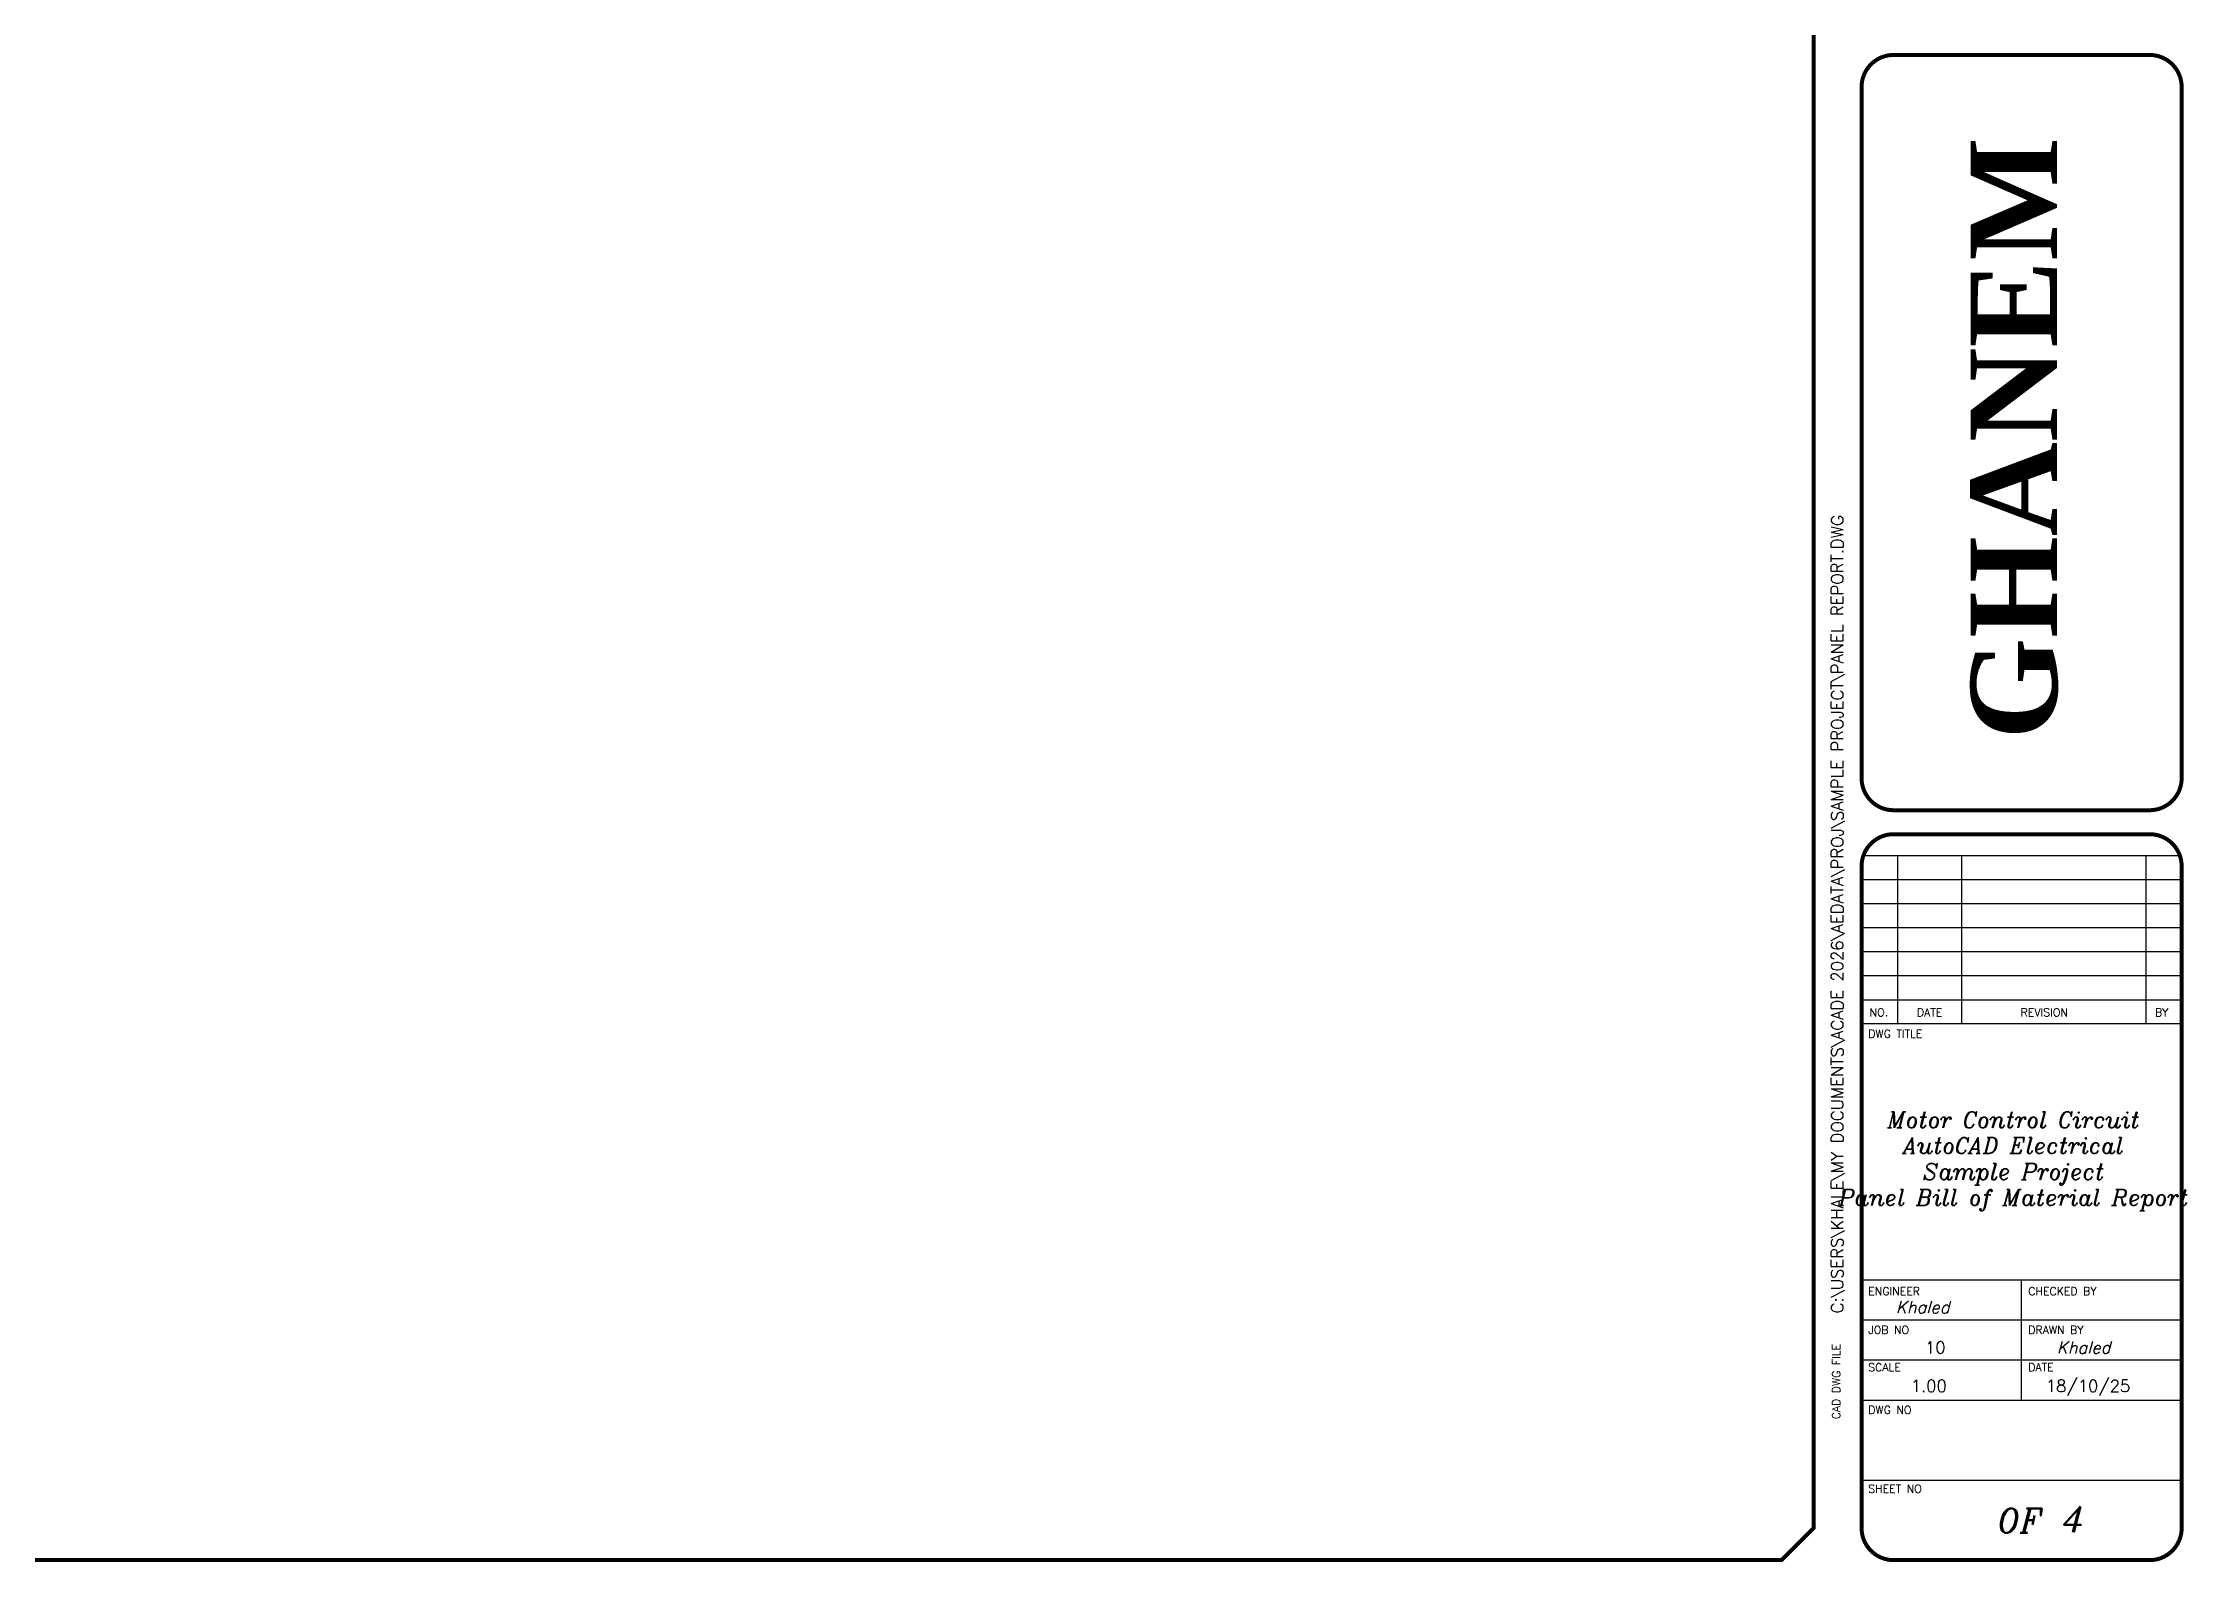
# Model space of a CAD drawing. Header units: inches. Extents: x 0 to 33.5, y 0 to 22.4.
# Drawn here: x 16.76 to 33.51, y 0.02 to 11.88 of the extents above; entities that cross this region are included whole.
import ezdxf
from ezdxf.enums import TextEntityAlignment as Align

# ---------------------------------------------------------------- set-up
doc = ezdxf.new("R2010")
doc.units = ezdxf.units.IN
doc.header["$MEASUREMENT"] = 0
doc.layers.add('TITLE', color=7, linetype='Continuous')
doc.styles.add('ITALIC', font='ITALIC')
doc.styles.add('SIMPLEX', font='SIMPLEX')
doc.styles.get("Standard").update_dxf_attribs({"font": 'arial.ttf'})

# ---------------------------------------------------------------- blocks, each defined once
blk = doc.blocks.new('LOGO')
at = {"insert": (-12.12, 64.52), "char_height": 30, "width": 198.5373, "attachment_point": 1}
blk.add_mtext('{\\fTimes New Roman|b1|i0|c0|p18;GHANEM}', dxfattribs=at)
blk = doc.blocks.new('Drawing01')
at = {"layer": 'TITLE'}
for p, q in [((30.969, 5.531), (33.469, 5.531)), ((31.25, 5.531), (31.25, 4.219)), ((31.75, 5.531), (31.75, 4.219)), ((33.188, 5.531), (33.188, 4.219)), ((30.969, 5.344), (33.469, 5.344)), ((30.969, 5.156), (33.469, 5.156)), ((30.969, 4.969), (33.469, 4.969)), ((30.969, 4.781), (33.469, 4.781)), ((30.969, 4.594), (33.469, 4.594)), ((30.969, 4.406), (33.469, 4.406)), ((30.969, 4.219), (33.469, 4.219)), ((30.594, 0.281), (30.594, 2.214)), ((30.969, 2.219), (33.469, 2.219)), ((32.219, 1.281), (32.219, 2.219)), ((30.969, 1.906), (33.469, 1.906)), ((30.969, 1.594), (33.469, 1.594)), ((30.969, 1.281), (33.469, 1.281)), ((30.969, 0.656), (33.469, 0.656))]:
    blk.add_line(p, q, dxfattribs=at)
at = {"layer": 'TITLE', "const_width": 0.0312}
blk.add_lwpolyline([(30.594, 0.281), (30.594, 22.177), (30.344, 22.427), (0.281, 22.427), (0.031, 22.177), (0.031, 0.281), (0.281, 0.031), (30.344, 0.031)], close=True, dxfattribs=at)
for points in [[(31.219, 11.781, 0.414214), (30.969, 11.531, 0.414214)], [(33.469, 11.531, 0.414214), (33.219, 11.781, 0.414214)], [(30.969, 6.135, 0.414214), (31.219, 5.885, 0.414214)], [(33.219, 5.885, 0.414214), (33.469, 6.135, 0.414214)], [(31.219, 5.698, 0.414214), (30.969, 5.448, 0.414214)], [(33.469, 5.448, 0.414214), (33.219, 5.698, 0.414214)], [(30.969, 0.281, 0.414214), (31.219, 0.031, 0.414214)], [(33.219, 0.031, 0.414214), (33.469, 0.281, 0.414214)]]:
    blk.add_lwpolyline(points, format="xyb", dxfattribs=at)
for points in [[(31.219, 11.781), (33.219, 11.781)], [(31.219, 5.885), (33.219, 5.885)], [(31.219, 5.698), (33.219, 5.698)], [(30.969, 5.448), (30.969, 0.281)], [(33.469, 5.448), (33.469, 0.281)], [(31.219, 0.031), (33.219, 0.031)]]:
    blk.add_lwpolyline(points, dxfattribs=at)
at = {"layer": 'TITLE', "color": 7, "const_width": 0.0312}
for points in [[(30.969, 11.531), (30.969, 6.135)], [(33.469, 11.531), (33.469, 6.135)]]:
    blk.add_lwpolyline(points, dxfattribs=at)
at = {"xscale": 0.02250000000000085, "yscale": 0.02250000000000085, "zscale": 0.02250000000000085, "rotation": 90}
blk.add_blockref('LOGO', (33.273, 6.71), dxfattribs=at)
at = {"layer": 'TITLE', "color": 1}
for s, height, style, p in [('NO.', 0.0625, 'SIMPLEX', (31.104, 4.307)), ('DATE', 0.0625, 'SIMPLEX', (31.5, 4.307)), ('REVISION', 0.0625, 'SIMPLEX', (32.396, 4.307)), ('BY', 0.0625, 'SIMPLEX', (33.313, 4.307)), ('OF', 0.1875, 'ITALIC', (32.208, 0.339))]:
    blk.add_text(s, height=height, dxfattribs=dict(at, style=style)).set_placement(p, align=Align.MIDDLE)
at = {"layer": 'TITLE', "color": 1, "style": 'SIMPLEX'}
for s, p in [('DWG TITLE', (31.021, 4.109)), ('ENGINEER', (31.021, 2.099)), ('CHECKED BY', (32.271, 2.099)), ('JOB NO', (31.021, 1.797)), ('DRAWN BY', (32.271, 1.797)), ('SCALE', (31.021, 1.505)), ('DATE', (32.271, 1.505)), ('DWG NO', (31.021, 1.172)), ('SHEET NO', (31.021, 0.557))]:
    blk.add_text(s, height=0.0625, dxfattribs=at).set_placement(p)
blk.add_text('CAD DWG FILE', height=0.0625, rotation=90, dxfattribs=at).set_placement((30.802, 1.13))
at = {"layer": 'TITLE', "color": 1, "style": 'ITALIC'}
for tag, height, p in [('TITLE#1', 0.125, (32.156, 3.406)), ('TITLE#2', 0.125, (32.156, 3.204)), ('TITLE#3', 0.125, (32.156, 3.001)), ('TITLE#4', 0.125, (32.156, 2.799)), ('DWG#', 0.2, (32.156, 0.826))]:
    blk.add_attdef(tag, text='', height=height, dxfattribs=at).set_placement(p, align=Align.CENTER)
at = {"layer": 'TITLE', "color": 1, "style": 'SIMPLEX'}
blk.add_attdef('CAD#', (30.826, 1.958), '', height=0.0938, rotation=90, dxfattribs=at)
at = {"layer": 'TITLE', "color": 1}
for tag, p, height, style in [('ENGINEER', (31.237, 1.958), 0.0938, 'ITALIC'), ('CHKDBY', (32.424, 1.958), 0.0938, 'ITALIC'), ('JOB#', (31.464, 1.644), 0.0938, 'SIMPLEX'), ('DRAWNBY', (32.494, 1.644), 0.0938, 'ITALIC'), ('SCALE', (31.353, 1.344), 0.0938, 'SIMPLEX'), ('DATE', (32.408, 1.344), 0.0938, 'SIMPLEX'), ('SHTS', (32.532, 0.25), 0.2, 'ITALIC')]:
    blk.add_attdef(tag, p, '', height=height, dxfattribs=dict(at, style=style))
at = {"layer": 'TITLE', "color": 1, "style": 'ITALIC'}
blk.add_attdef('SH#', text='', height=0.2, dxfattribs=at).set_placement((31.881, 0.25), align=Align.RIGHT)
at = {"layer": 'TITLE', "color": 7, "flags": 9}
blk.add_attdef('WD_TB', (31.219, 0.031), '', height=0.125, dxfattribs=at)

msp = doc.modelspace()

# ---------------------------------------------------------------- block references
msp.add_blockref('Drawing01', (0, 0)).add_auto_attribs({'TITLE#1': 'Motor Control Circuit', 'DATE': '18/10/25', 'CAD#': 'C:\\USERS\\KHALE\\MY DOCUMENTS\\ACADE 2026\\AEDATA\\PROJ\\SAMPLE PROJECT\\PANEL REPORT.DWG', 'ENGINEER': 'Khaled', 'JOB#': '10', 'SCALE': '1.00', 'TITLE#2': 'AutoCAD Electrical', 'TITLE#3': 'Sample Project', 'TITLE#4': 'Panel Bill of Material Report', 'DRAWNBY': 'Khaled', 'SHTS': '4'})

doc.saveas('drawing.dxf')
